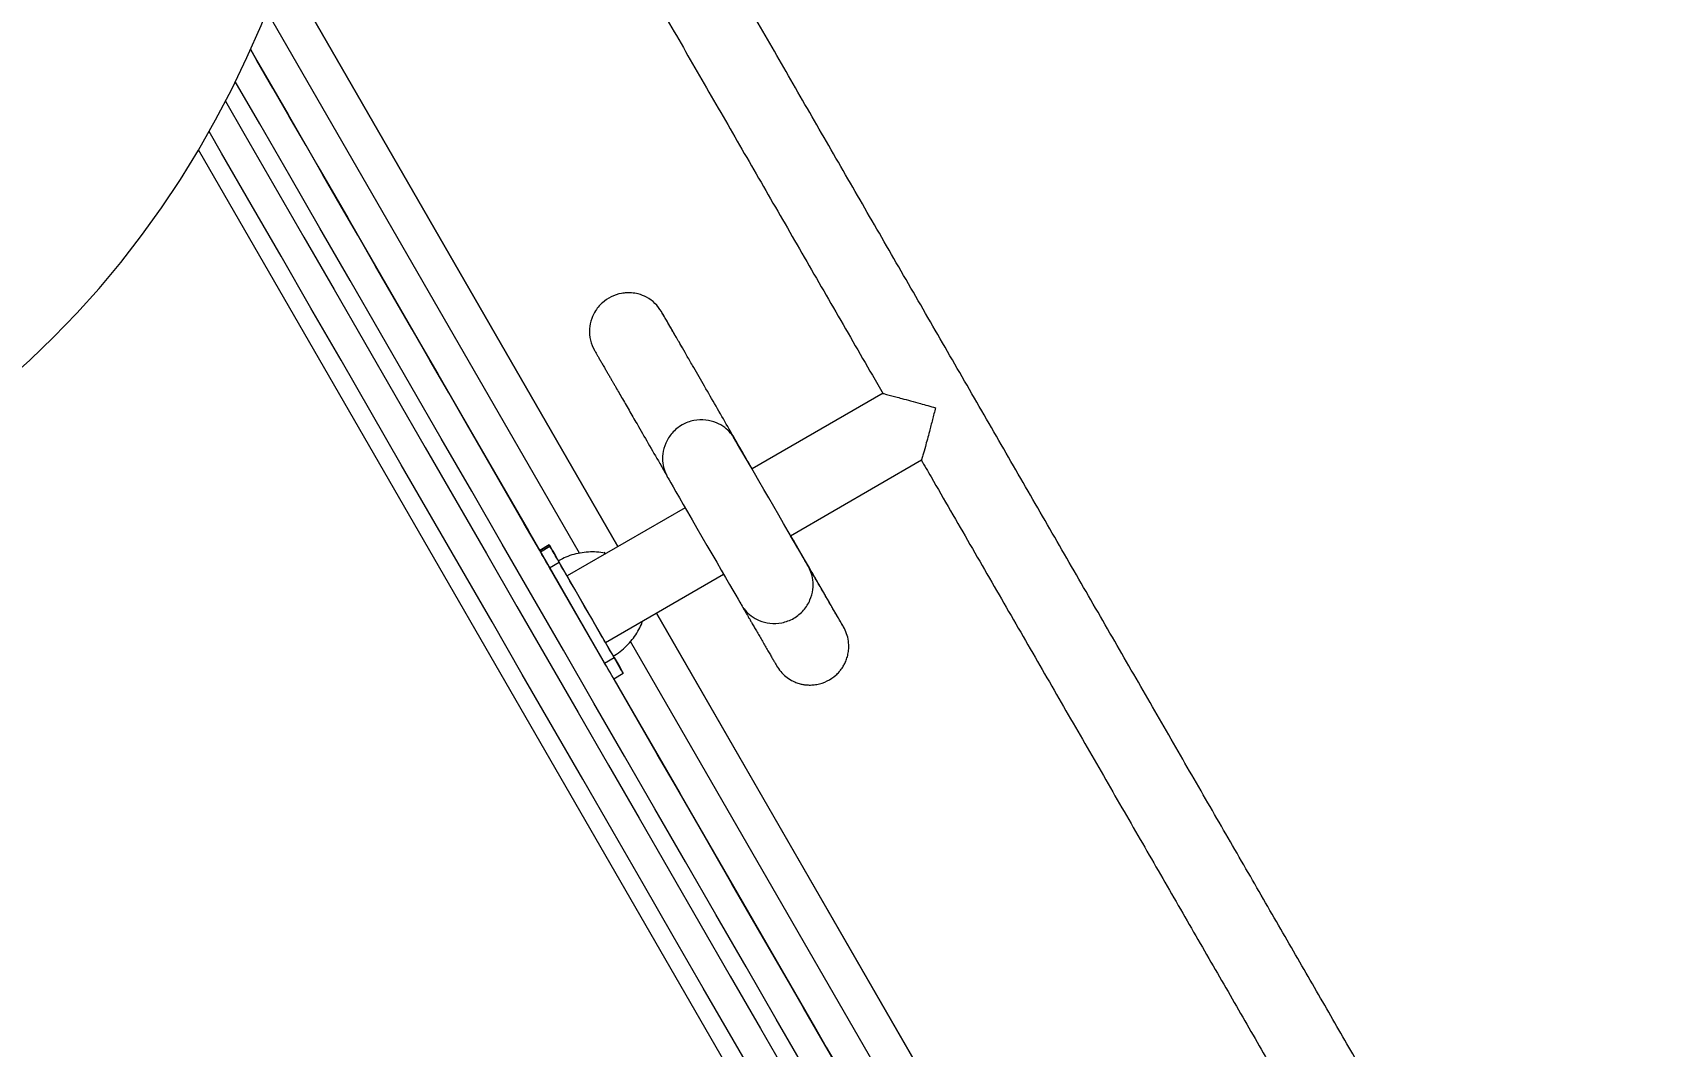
# Model space of a CAD drawing. Header units: millimetres. Extents: x -6879 to 7341, y -8047 to 7187.
# Drawn here: x 3278 to 3722.2, y -1874.8 to -1598.3 of the extents above; entities that cross this region are included whole.
import ezdxf

# ---------------------------------------------------------------- set-up
doc = ezdxf.new("R2010")
doc.units = ezdxf.units.MM
for name, color, linetype in [('DIKOM_ОБЪЕКТ', 7, 'Continuous'), ('DIKOM_РАЗМЕР_ЗОНА', 7, 'Continuous'), ('DIKOM_РАЗМЕР_ОБЪЕКТА', 7, 'Continuous')]:
    doc.layers.add(name, color=color, linetype=linetype)
doc.styles.add('style1', font='arial.ttf', dxfattribs={"width": 0.8})
doc.dimstyles.new('1-50', dxfattribs={"dimtxt": 300, "dimasz": 200, "dimexe": 100, "dimexo": 0, "dimgap": 100, "dimtad": 0, "dimdec": 0, "dimtxsty": 'style1', "dimcen": 0, "dimclrd": 7, "dimclre": 7, "dimadec": 1, "dimazin": 2, "dimtfac": 1, "dimtdec": 0, "dimtmove": 1, "dimatfit": 3, "dimfxl": 0, "dimlwd": 25, "dimlwe": 18, "dimarcsym": 0})

# ---------------------------------------------------------------- blocks, each defined once
blk = doc.blocks.new('A$C027840CE')
at = {"color": 7, "linetype": 'Continuous', "lineweight": 15, "flags": 128}
blk.add_lwpolyline([(-1760.81, 243.06), (-1765.7, 235.92), (-1770.31, 228.55), (-1774.64, 220.96), (-1778.69, 213.16), (-1782.44, 205.16), (-1785.89, 196.98), (-1789.03, 188.62), (-1791.87, 180.1), (-1794.39, 171.42), (-1796.6, 162.61), (-1798.5, 153.66), (-1800.07, 144.6), (-1801.31, 135.44), (-1802.23, 126.19), (-1802.83, 116.86), (-1803.1, 107.47), (-1803.04, 98.02), (-1802.65, 88.54), (-1801.93, 79.03), (-1800.89, 69.51), (-1799.53, 59.99), (-1797.84, 50.48), (-1795.83, 41)], dxfattribs=at)
blk = doc.blocks.new('*D19')
at = {"layer": 'Defpoints', "color": 0, "transparency": 16777216}
for p in [(5624.04, 6094.27), (-4435.35, 2864.29), (5624.04, -2640.11)]:
    blk.add_point(p, dxfattribs=at)
at = {"layer": 'DIKOM_РАЗМЕР_ОБЪЕКТА', "color": 7, "lineweight": 18, "transparency": 16777216}
for p, q in [((-4435.35, 2864.29), (-4435.35, 6194.27)), ((5624.04, -2640.11), (5624.04, 6194.27))]:
    blk.add_line(p, q, dxfattribs=at)
at = {"layer": 'DIKOM_РАЗМЕР_ОБЪЕКТА', "color": 7, "lineweight": 25, "transparency": 16777216}
for p, q in [((-4235.35, 6094.27), (2113.67, 6094.27)), ((5424.04, 6094.27), (3193.46, 6094.27))]:
    blk.add_line(p, q, dxfattribs=at)
at = {"layer": 'DIKOM_РАЗМЕР_ОБЪЕКТА', "color": 7, "transparency": 16777216}
for points in [[(-4235.35, 6127.6), (-4235.35, 6060.94), (-4435.35, 6094.27)], [(5424.04, 6127.6), (5424.04, 6060.94), (5624.04, 6094.27)]]:
    blk.add_solid(points, dxfattribs=at)
at = {"layer": 'DIKOM_РАЗМЕР_ОБЪЕКТА', "color": 0, "transparency": 16777216, "insert": (2653.56, 6094.27), "char_height": 300, "attachment_point": 5, "style": 'style1'}
blk.add_mtext('10100', dxfattribs=at)
blk = doc.blocks.new('*D17')
at = {"layer": 'Defpoints', "color": 0, "transparency": 16777216}
for p in [(-5935.35, 6990.27), (-5935.35, 998.27), (7340.79, -2830.86)]:
    blk.add_point(p, dxfattribs=at)
at = {"layer": 'DIKOM_РАЗМЕР_ЗОНА', "color": 7, "lineweight": 18, "transparency": 16777216}
for p, q in [((-5935.35, 998.27), (-5935.35, 7090.27)), ((7340.79, -2830.86), (7340.79, 7090.27))]:
    blk.add_line(p, q, dxfattribs=at)
at = {"layer": 'DIKOM_РАЗМЕР_ЗОНА', "color": 7, "lineweight": 25, "transparency": 16777216}
for p, q in [((-5735.35, 6990.27), (2016.67, 6990.27)), ((7140.79, 6990.27), (3096.46, 6990.27))]:
    blk.add_line(p, q, dxfattribs=at)
at = {"layer": 'DIKOM_РАЗМЕР_ЗОНА', "color": 7, "transparency": 16777216}
for points in [[(-5735.35, 7023.6), (-5735.35, 6956.94), (-5935.35, 6990.27)], [(7140.79, 7023.6), (7140.79, 6956.94), (7340.79, 6990.27)]]:
    blk.add_solid(points, dxfattribs=at)
at = {"layer": 'DIKOM_РАЗМЕР_ЗОНА', "color": 0, "transparency": 16777216, "insert": (2556.56, 6990.27), "char_height": 300, "attachment_point": 5, "style": 'style1'}
blk.add_mtext('13300', dxfattribs=at)

msp = doc.modelspace()

# ---------------------------------------------------------------- linework, layer by layer
at = {"layer": 'DIKOM_ОБЪЕКТ', "color": 7, "linetype": 'Continuous', "lineweight": 15}
for p, q in [((3346.5, -1580.44), (3437.74, -1738.47)), ((3437.75, -1738.47), (3346.51, -1580.44)), ((3427.24, -1740.29), (3341.93, -1592.52)), ((3416.42, -1739.54), (3337.52, -1602.89)), ((3952.17, -2719.48), (3323.34, -1630.32)), ((3359.05, -1640.18), (3416.41, -1739.54)), ((3455.37, -1684.38), (3455.06, -1683.8)), ((3510.1, -1696.7), (3474.35, -1717.34)), ((3484.87, -1735.52), (3520.61, -1714.88)), ((3456.08, -1727.89), (3423.87, -1746.49)), ((3419, -1738.05), (3416.4, -1739.55)), ((3416.4, -1739.55), (3419, -1738.05)), ((3416.6, -1739.9), (3416.4, -1739.55)), ((3416.6, -1739.9), (3419.2, -1738.4)), ((3419.2, -1738.4), (3419, -1738.05)), ((3434.35, -1740.44), (3434, -1740.04)), ((3419.12, -1744.27), (3421.72, -1742.77)), ((3434.12, -1770.25), (3419.12, -1744.27)), ((3436.72, -1768.75), (3421.72, -1742.77)), ((3434.37, -1764.67), (3466.6, -1746.06)), ((3448.24, -1756.66), (3607.25, -2032.07)), ((3607.26, -2032.07), (3448.25, -1756.66)), ((3597.14, -2034.55), (3441.17, -1764.41)), ((3434.12, -1770.25), (3436.72, -1768.75)), ((3436.6, -1774.54), (3439.2, -1773.04)), ((3593.5, -2046.26), (3436.62, -1774.53)), ((3436.62, -1774.53), (3491.34, -1869.31)), ((3438.99, -1772.69), (3439.2, -1773.04))]:
    msp.add_line(p, q, dxfattribs=at)
at = {"layer": 'DIKOM_ОБЪЕКТ', "color": 7, "linetype": 'Continuous', "lineweight": 15, "flags": 128}
for points in [[(3337.51, -1602.91), (3339.72, -1606.75), (3347.79, -1620.72), (3355.89, -1634.75), (3364.03, -1648.85), (3372.19, -1662.99), (3380.38, -1677.18), (3388.6, -1691.4), (3396.83, -1705.66), (3405.07, -1719.94), (3413.33, -1734.24), (3421.59, -1748.54), (3429.85, -1762.85), (3438.11, -1777.16), (3446.36, -1791.45), (3454.6, -1805.73), (3462.83, -1819.98), (3471.04, -1834.2), (3479.23, -1848.38), (3487.39, -1862.52), (3495.52, -1876.6)], [(3416.4, -1739.55), (3412.19, -1732.26), (3407.01, -1723.28), (3401.84, -1714.34), (3396.71, -1705.45), (3391.61, -1696.61), (3386.54, -1687.84), (3381.52, -1679.14), (3376.55, -1670.53), (3371.64, -1662.02), (3366.78, -1653.61), (3362, -1645.32), (3357.28, -1637.16), (3352.65, -1629.13), (3348.09, -1621.24), (3343.63, -1613.51), (3339.26, -1605.94), (3337.51, -1602.91)], [(3489.16, -1881.59), (3480.95, -1867.37), (3472.71, -1853.1), (3464.45, -1838.78), (3456.16, -1824.42), (3447.85, -1810.03), (3439.53, -1795.62), (3431.2, -1781.19), (3422.86, -1766.75), (3414.52, -1752.3), (3406.18, -1737.86), (3397.85, -1723.43), (3389.53, -1709.01), (3381.22, -1694.62), (3372.93, -1680.26), (3364.66, -1665.94), (3356.41, -1651.66), (3348.2, -1637.43), (3340.02, -1623.26), (3333.36, -1611.73)], [(3330.66, -1617.05), (3335.69, -1625.76), (3343.87, -1639.93), (3352.08, -1654.16), (3360.33, -1668.44), (3368.6, -1682.76), (3376.89, -1697.12), (3385.2, -1711.51), (3393.52, -1725.93), (3401.85, -1740.36), (3410.19, -1754.8), (3418.53, -1769.25), (3426.87, -1783.69), (3435.2, -1798.12), (3443.52, -1812.53), (3451.83, -1826.92), (3460.12, -1841.28), (3468.38, -1855.6), (3476.62, -1869.87), (3484.83, -1884.09)], [(3477.34, -1887.1), (3469.21, -1873.02), (3461.04, -1858.88), (3452.86, -1844.7), (3444.65, -1830.48), (3436.42, -1816.23), (3428.17, -1801.95), (3419.92, -1787.66), (3411.66, -1773.35), (3403.4, -1759.04), (3395.14, -1744.74), (3386.89, -1730.44), (3378.64, -1716.16), (3370.41, -1701.9), (3362.2, -1687.68), (3354.01, -1673.49), (3345.84, -1659.35), (3337.7, -1645.25), (3329.6, -1631.22), (3326.19, -1625.31)], [(3489.62, -1743.72), (3489.52, -1743.56), (3489.25, -1743.08), (3488.79, -1742.29), (3488.16, -1741.2), (3487.37, -1739.84), (3486.44, -1738.23), (3485.38, -1736.39), (3484.21, -1734.38), (3482.95, -1732.21), (3481.64, -1729.93), (3480.28, -1727.59), (3478.92, -1725.23), (3477.56, -1722.89), (3476.24, -1720.61), (3474.99, -1718.45), (3473.82, -1716.43), (3472.76, -1714.6), (3471.83, -1712.98), (3471.04, -1711.62), (3470.41, -1710.53), (3469.95, -1709.74), (3469.68, -1709.26), (3469.58, -1709.1)], [(3474.35, -1717.34), (3473.64, -1716.11), (3472.62, -1714.35), (3471.73, -1712.81), (3470.98, -1711.5), (3470.37, -1710.47), (3469.94, -1709.71), (3469.67, -1709.25), (3469.58, -1709.1)], [(3451.33, -1719.66), (3451.42, -1719.83), (3451.7, -1720.31), (3452.16, -1721.1), (3452.78, -1722.19), (3453.57, -1723.55), (3454.51, -1725.16), (3455.57, -1726.99), (3456.73, -1729.01), (3457.99, -1731.18), (3459.3, -1733.45), (3460.66, -1735.8), (3462.03, -1738.16), (3463.38, -1740.5), (3464.7, -1742.77), (3465.95, -1744.94), (3467.12, -1746.96), (3468.18, -1748.79), (3469.11, -1750.4), (3469.9, -1751.77), (3470.53, -1752.85), (3470.99, -1753.64), (3471.27, -1754.13), (3471.36, -1754.29)], [(3489.62, -1743.72), (3489.51, -1743.53), (3489.18, -1742.97), (3488.65, -1742.05), (3487.92, -1740.78), (3487, -1739.2), (3485.93, -1737.34), (3484.87, -1735.52)], [(3419.12, -1744.27), (3418.63, -1743.42), (3418.16, -1742.61), (3417.73, -1741.85), (3417.34, -1741.19), (3417.03, -1740.65), (3416.8, -1740.24), (3416.65, -1739.99), (3416.6, -1739.9)], [(3419, -1738.05), (3419.08, -1738.19), (3419.35, -1738.66), (3419.79, -1739.43), (3420.41, -1740.5), (3421.19, -1741.85), (3421.56, -1742.48)], [(3421.72, -1742.77), (3421.23, -1741.92), (3420.76, -1741.11), (3420.32, -1740.35), (3419.94, -1739.69), (3419.63, -1739.15), (3419.39, -1738.75), (3419.25, -1738.49), (3419.2, -1738.4)], [(3423.87, -1746.49), (3423.65, -1746.12), (3422.91, -1744.83), (3422.31, -1743.8), (3421.87, -1743.03), (3421.6, -1742.56), (3421.5, -1742.38), (3421.5, -1742.38)], [(3434.37, -1764.67), (3434.28, -1764.53), (3434.02, -1764.08), (3433.6, -1763.35), (3433.02, -1762.35), (3432.31, -1761.11), (3431.49, -1759.69), (3430.59, -1758.13), (3429.64, -1756.49), (3428.67, -1754.81), (3427.72, -1753.16), (3426.81, -1751.59), (3425.98, -1750.15), (3425.26, -1748.91), (3424.67, -1747.88), (3424.23, -1747.13), (3423.96, -1746.65), (3423.87, -1746.49), (3423.87, -1746.49)], [(3444.76, -1758.67), (3444.77, -1758.69), (3444.79, -1758.72)], [(3436.5, -1768.36), (3436.48, -1768.33), (3436.32, -1768.05), (3435.98, -1767.48), (3435.49, -1766.61), (3434.84, -1765.49), (3434.37, -1764.67)], [(3436.6, -1774.54), (3436.55, -1774.47), (3436.42, -1774.23), (3436.19, -1773.83), (3435.88, -1773.3), (3435.5, -1772.65), (3435.07, -1771.9), (3434.6, -1771.09), (3434.12, -1770.25)], [(3436.52, -1768.41), (3436.71, -1768.72), (3437.5, -1770.1), (3438.14, -1771.2), (3438.6, -1772.01), (3438.89, -1772.51), (3438.99, -1772.69)], [(3439.2, -1773.04), (3439.15, -1772.97), (3439.01, -1772.73), (3438.79, -1772.33), (3438.48, -1771.8), (3438.1, -1771.15), (3437.67, -1770.4), (3437.2, -1769.59), (3436.72, -1768.75)], [(3497.75, -1880.45), (3493.11, -1872.42), (3488.4, -1864.25), (3483.61, -1855.96), (3478.76, -1847.56), (3473.84, -1839.05), (3468.87, -1830.44), (3463.85, -1821.74), (3458.79, -1812.97), (3453.69, -1804.13), (3448.55, -1795.24), (3443.39, -1786.3), (3438.21, -1777.32), (3436.6, -1774.54)], [(3491.34, -1869.31), (3494.59, -1874.94), (3497.83, -1880.55), (3501.04, -1886.12), (3504.22, -1891.63), (3507.36, -1897.06), (3510.43, -1902.38), (3513.44, -1907.59), (3516.36, -1912.66), (3519.2, -1917.57), (3521.93, -1922.3), (3524.56, -1926.85), (3527.06, -1931.18)]]:
    msp.add_lwpolyline(points, dxfattribs=at)
at = {"layer": 'DIKOM_ОБЪЕКТ', "color": 7, "linetype": 'Continuous', "lineweight": 15}
msp.add_arc((3713.26, -1579.15), 322.29, 209.9435, 210.0399, dxfattribs=at)
for points, knots in [([(3712.12, -2004.73), (3712.12, -2004.73), (3712.12, -2004.74), (3712.05, -2004.62), (3711.88, -2004.32), (3711.52, -2003.7), (3710.99, -2002.79), (3710.31, -2001.6), (3709.46, -2000.14), (3708.46, -1998.41), (3707.31, -1996.41), (3706, -1994.14), (3704.54, -1991.62), (3702.93, -1988.82), (3701.17, -1985.77), (3699.26, -1982.47), (3697.2, -1978.9), (3695, -1975.09), (3692.66, -1971.03), (3690.17, -1966.73), (3687.55, -1962.18), (3684.79, -1957.4), (3681.89, -1952.39), (3678.87, -1947.15), (3675.71, -1941.69), (3672.43, -1936.01), (3669.03, -1930.11), (3665.51, -1924.01), (3661.87, -1917.71), (3658.11, -1911.21), (3654.25, -1904.51), (3650.27, -1897.63), (3646.2, -1890.57), (3642.02, -1883.34), (3637.75, -1875.94), (3633.39, -1868.38), (3628.93, -1860.67), (3624.39, -1852.81), (3619.78, -1844.81), (3615.08, -1836.68), (3610.31, -1828.42), (3605.47, -1820.04), (3600.57, -1811.55), (3595.61, -1802.95), (3590.59, -1794.26), (3585.52, -1785.48), (3580.41, -1776.62), (3575.25, -1767.69), (3570.05, -1758.69), (3564.82, -1749.63), (3559.57, -1740.53), (3554.28, -1731.38), (3548.98, -1722.2), (3543.67, -1712.99), (3538.34, -1703.76), (3533.01, -1694.53), (3527.68, -1685.29), (3522.35, -1676.06), (3517.03, -1666.85), (3511.72, -1657.66), (3506.43, -1648.5), (3501.17, -1639.38), (3495.93, -1630.3), (3490.72, -1621.28), (3485.55, -1612.33), (3480.42, -1603.44), (3475.34, -1594.63), (3470.3, -1585.91), (3465.32, -1577.29), (3460.4, -1568.76), (3455.54, -1560.35), (3450.75, -1552.05), (3446.03, -1543.87), (3441.38, -1535.83), (3436.82, -1527.92), (3432.34, -1520.16), (3427.94, -1512.55), (3423.64, -1505.09), (3419.43, -1497.81), (3415.33, -1490.69), (3411.32, -1483.75), (3407.42, -1477), (3403.63, -1470.43), (3399.95, -1464.06), (3396.39, -1457.89), (3392.95, -1451.93), (3389.63, -1446.18), (3386.43, -1440.64), (3383.37, -1435.33), (3380.43, -1430.24), (3377.63, -1425.39), (3374.96, -1420.77), (3372.43, -1416.38), (3370.04, -1412.24), (3367.79, -1408.35), (3365.69, -1404.71), (3363.73, -1401.32), (3361.92, -1398.18), (3360.26, -1395.3), (3358.75, -1392.69), (3357.39, -1390.34), (3356.19, -1388.25), (3355.14, -1386.43), (3354.25, -1384.88), (3353.51, -1383.61), (3352.93, -1382.6), (3352.51, -1381.86), (3352.27, -1381.47), (3352.18, -1381.31), (3352.18, -1381.3), (3352.18, -1381.3)], [0, 0, 0, 0, 0.00143, 0.006454, 0.014717, 0.024024, 0.033478, 0.042956, 0.052441, 0.061928, 0.071416, 0.080905, 0.090394, 0.099884, 0.109373, 0.118863, 0.128352, 0.137842, 0.147332, 0.156821, 0.166311, 0.175801, 0.185291, 0.194781, 0.20427, 0.21376, 0.22325, 0.23274, 0.24223, 0.25172, 0.261209, 0.270699, 0.280189, 0.289679, 0.299169, 0.308658, 0.318148, 0.327638, 0.337128, 0.346618, 0.356108, 0.365597, 0.375087, 0.384577, 0.394067, 0.403557, 0.413047, 0.422537, 0.432026, 0.441516, 0.451006, 0.460496, 0.469986, 0.479476, 0.488966, 0.498455, 0.507945, 0.517435, 0.526925, 0.536415, 0.545904, 0.555394, 0.564884, 0.574374, 0.583864, 0.593354, 0.602844, 0.612334, 0.621823, 0.631313, 0.640803, 0.650293, 0.659783, 0.669273, 0.678762, 0.688252, 0.697742, 0.707232, 0.716722, 0.726212, 0.735701, 0.745191, 0.754681, 0.764171, 0.773661, 0.783151, 0.79264, 0.80213, 0.81162, 0.82111, 0.8306, 0.840089, 0.849579, 0.859069, 0.868559, 0.878048, 0.887538, 0.897028, 0.906517, 0.916007, 0.925496, 0.934985, 0.944474, 0.953963, 0.963451, 0.972936, 0.982417, 0.991883, 0.998167, 1, 1, 1, 1]), ([(3352.73, -1424.26), (3352.89, -1424.54), (3353.84, -1426.19), (3355.66, -1429.34), (3358.27, -1433.86), (3361.01, -1438.61), (3363.89, -1443.6), (3366.9, -1448.82), (3370.04, -1454.26), (3373.31, -1459.91), (3376.7, -1465.79), (3380.21, -1471.87), (3383.84, -1478.15), (3387.58, -1484.63), (3391.43, -1491.31), (3395.39, -1498.17), (3399.46, -1505.21), (3403.62, -1512.42), (3407.88, -1519.8), (3412.24, -1527.34), (3416.68, -1535.04), (3421.21, -1542.89), (3425.82, -1550.87), (3430.51, -1558.99), (3435.27, -1567.24), (3440.1, -1575.61), (3445, -1584.08), (3449.95, -1592.67), (3454.96, -1601.35), (3460.03, -1610.12), (3465.14, -1618.97), (3470.29, -1627.9), (3475.48, -1636.89), (3480.71, -1645.94), (3485.96, -1655.04), (3491.24, -1664.19), (3496.54, -1673.37), (3501.86, -1682.57), (3506.37, -1690.39), (3509.11, -1695.14), (3510.08, -1696.81)], [0.2939982, 0.2939982, 0.2939982, 0.2939982, 0.2979327, 0.317145, 0.3363574, 0.3555696, 0.374782, 0.3939942, 0.4132067, 0.4324189, 0.4516312, 0.4708436, 0.4900558, 0.509268, 0.5284803, 0.5476923, 0.5669048, 0.586117, 0.6053291, 0.6245414, 0.6437535, 0.6629659, 0.6821781, 0.7013902, 0.7206025, 0.7398147, 0.7590268, 0.7782393, 0.7974512, 0.8166634, 0.8358756, 0.8550877, 0.8743003, 0.8935123, 0.9127246, 0.9319365, 0.9511491, 0.9703611, 0.9895734, 1, 1, 1, 1]), ([(3449.61, -1674.42), (3449.08, -1673.64), (3448.04, -1672.13), (3445.75, -1670.49), (3443.51, -1669.61), (3441.62, -1669.29), (3440.09, -1669.28), (3438.2, -1669.49), (3435.88, -1670.27), (3433.89, -1671.61), (3432.53, -1672.97), (3431.46, -1674.39), (3430.43, -1676.47), (3429.86, -1679.23), (3430.09, -1682.34), (3430.93, -1684.09), (3431.35, -1684.97)], [0, 0, 0, 0, 0.091276, 0.177907, 0.252479, 0.307162, 0.345942, 0.386724, 0.474627, 0.557878, 0.595048, 0.643337, 0.714608, 0.802821, 0.900009, 1, 1, 1, 1]), ([(3455.05, -1683.78), (3454.49, -1682.83), (3453.39, -1680.92), (3451.86, -1678.29), (3450.63, -1676.16), (3449.76, -1674.66), (3449.66, -1674.49), (3449.61, -1674.41)], [0, 0, 0, 0, 0.203027, 0.405953, 0.608698, 0.811219, 1, 1, 1, 1]), ([(3474.4, -1717.31), (3474.22, -1717.01), (3472.96, -1714.83), (3470.59, -1710.72), (3467.32, -1705.07), (3464.1, -1699.5), (3460.97, -1694.09), (3458.43, -1689.69), (3456.45, -1686.26), (3455.3, -1684.27), (3454.55, -1682.97), (3454.11, -1682.21), (3453.66, -1681.43), (3453.19, -1680.62), (3452.68, -1679.74), (3452.15, -1678.82), (3451.61, -1677.89), (3451.1, -1677), (3450.62, -1676.18), (3450.21, -1675.47), (3449.9, -1674.92), (3449.68, -1674.55), (3449.65, -1674.48), (3449.63, -1674.45)], [0, 0, 0, 0, 0.015306, 0.11103, 0.206772, 0.302572, 0.398434, 0.493731, 0.551229, 0.607732, 0.625283, 0.643132, 0.662737, 0.684233, 0.707618, 0.735946, 0.766623, 0.799649, 0.835021, 0.872739, 0.912804, 0.955222, 1, 1, 1, 1]), ([(3431.33, -1684.94), (3431.35, -1684.98), (3431.4, -1685.06), (3431.63, -1685.46), (3431.97, -1686.06), (3432.41, -1686.82), (3432.91, -1687.69), (3433.46, -1688.63), (3434.01, -1689.58), (3434.55, -1690.52), (3435.06, -1691.4), (3435.55, -1692.26), (3436.02, -1693.07), (3436.49, -1693.87), (3437.36, -1695.39), (3438.75, -1697.79), (3440.77, -1701.28), (3444.17, -1707.16), (3447.66, -1713.2), (3450.43, -1718), (3451.06, -1719.08)], [0, 0, 0, 0, 0.05447, 0.105961, 0.154484, 0.200043, 0.242641, 0.282278, 0.31895, 0.349961, 0.378477, 0.404497, 0.428019, 0.449871, 0.471798, 0.551175, 0.632204, 0.714622, 0.935722, 1, 1, 1, 1]), ([(3510.15, -1696.77), (3510.11, -1696.76), (3509.98, -1696.72), (3510.69, -1696.9), (3511.94, -1697.23), (3513.53, -1697.66), (3515.36, -1698.15), (3517.62, -1698.77), (3520.7, -1699.63), (3523.02, -1700.25), (3524.41, -1700.65), (3524.42, -1700.65)], [0, 0, 0, 0, 0.045009, 0.169933, 0.30159, 0.402241, 0.505752, 0.643748, 0.785646, 0.998967, 1, 1, 1, 1]), ([(3524.42, -1700.65), (3524.41, -1700.65), (3524.13, -1701.74), (3523.56, -1703.93), (3522.81, -1706.8), (3522.16, -1709.25), (3521.54, -1711.54), (3520.98, -1713.52), (3520.61, -1714.79), (3520.58, -1714.8), (3520.57, -1714.8)], [0, 0, 0, 0, 0.001041, 0.168621, 0.341088, 0.461568, 0.58489, 0.764492, 0.907248, 1, 1, 1, 1]), ([(3469.58, -1709.1), (3469.24, -1708.57), (3468.49, -1707.42), (3466.83, -1705.89), (3464.56, -1704.58), (3461.67, -1703.82), (3458.38, -1703.95), (3455.14, -1705.18), (3452.46, -1707.37), (3450.7, -1710.16), (3449.91, -1713.04), (3449.91, -1715.66), (3450.43, -1717.85), (3451, -1719.12), (3451.32, -1719.66), (3451.33, -1719.66)], [0, 0, 0, 0, 0.057466, 0.125114, 0.203982, 0.294299, 0.394189, 0.499686, 0.605194, 0.705078, 0.795402, 0.874414, 0.942155, 0.999688, 1, 1, 1, 1]), ([(3520.5, -1714.86), (3521.39, -1716.4), (3524.06, -1721.03), (3528.5, -1728.71), (3533.8, -1737.91), (3539.1, -1747.07), (3544.36, -1756.2), (3549.61, -1765.28), (3554.82, -1774.3), (3559.99, -1783.27), (3565.13, -1792.16), (3570.22, -1800.97), (3575.26, -1809.7), (3580.24, -1818.34), (3585.17, -1826.88), (3590.04, -1835.3), (3594.84, -1843.62), (3599.57, -1851.81), (3604.22, -1859.87), (3608.79, -1867.79), (3613.28, -1875.57), (3617.69, -1883.19), (3622, -1890.66), (3626.22, -1897.97), (3630.34, -1905.1), (3634.35, -1912.06), (3638.27, -1918.83), (3642.07, -1925.42), (3645.76, -1931.81), (3649.33, -1938), (3652.79, -1943.98), (3656.12, -1949.76), (3659.33, -1955.32), (3662.41, -1960.65), (3665.36, -1965.76), (3668.18, -1970.65), (3670.87, -1975.29), (3673.41, -1979.7), (3675.82, -1983.87), (3678.08, -1987.79), (3680.2, -1991.46), (3682.17, -1994.88), (3684, -1998.04), (3685.68, -2000.94), (3687.2, -2003.59), (3688.58, -2005.97), (3689.8, -2008.08), (3690.87, -2009.93), (3691.78, -2011.51), (3692.53, -2012.81), (3693.13, -2013.85), (3693.57, -2014.61), (3693.87, -2015.13), (3693.94, -2015.24), (3694, -2015.34), (3694.02, -2015.38), (3694.08, -2015.48), (3694.15, -2015.59), (3694.3, -2015.84), (3694.78, -2016.53), (3695.6, -2017.48), (3696.83, -2018.54), (3698.15, -2019.37), (3699.59, -2019.99), (3701.11, -2020.4), (3702.73, -2020.58), (3704.42, -2020.5), (3706.09, -2020.14), (3707.74, -2019.49), (3709.27, -2018.57), (3710.6, -2017.41), (3711.67, -2016.12), (3712.48, -2014.76), (3713.05, -2013.37), (3713.41, -2011.99), (3713.57, -2010.66), (3713.56, -2009.41), (3713.43, -2008.28), (3713.2, -2007.28), (3712.93, -2006.45), (3712.67, -2005.8), (3712.47, -2005.37), (3712.34, -2005.13), (3712.29, -2005.03), (3712.25, -2004.96), (3712.21, -2004.89), (3712.18, -2004.85), (3712.18, -2004.83), (3712.17, -2004.82)], [0, 0, 0, 0, 0.009134, 0.027307, 0.045482, 0.063655, 0.081829, 0.100003, 0.118177, 0.13635, 0.154524, 0.172698, 0.190872, 0.209046, 0.227219, 0.245393, 0.263567, 0.281741, 0.299915, 0.318088, 0.336262, 0.354436, 0.37261, 0.390783, 0.408957, 0.427131, 0.445305, 0.463479, 0.481653, 0.499826, 0.518, 0.536174, 0.554348, 0.572522, 0.590696, 0.608869, 0.627043, 0.645217, 0.663391, 0.681565, 0.699739, 0.717913, 0.736087, 0.754262, 0.772436, 0.79061, 0.808785, 0.826961, 0.845136, 0.863314, 0.881493, 0.899679, 0.917881, 0.936161, 0.938606, 0.940021, 0.940538, 0.940866, 0.941241, 0.942246, 0.945103, 0.947691, 0.950505, 0.953035, 0.955698, 0.958494, 0.961363, 0.964274, 0.967208, 0.97038, 0.973371, 0.976202, 0.97889, 0.981444, 0.983863, 0.986141, 0.988265, 0.990218, 0.99197, 0.993484, 0.994705, 0.995523, 0.995932, 0.996205, 0.996496, 0.996963, 0.997999, 1, 1, 1, 1]), ([(3499.33, -1760.45), (3499.33, -1760.46), (3499.36, -1760.5), (3499.26, -1760.34), (3499.04, -1759.96), (3498.69, -1759.36), (3498.27, -1758.64), (3497.8, -1757.83), (3497.34, -1757.03), (3496.9, -1756.28), (3496.51, -1755.6), (3496.13, -1754.94), (3495.76, -1754.31), (3495.42, -1753.72), (3495.07, -1753.11), (3494.65, -1752.39), (3494.13, -1751.49), (3493.47, -1750.35), (3492.71, -1749.04), (3491.83, -1747.52), (3490.83, -1745.8), (3489.71, -1743.86), (3488.49, -1741.75), (3487.18, -1739.49), (3485.98, -1737.42), (3485.19, -1736.06), (3484.87, -1735.51)], [0, 0, 0, 0, 0.005776, 0.071767, 0.133622, 0.191356, 0.244979, 0.294495, 0.339905, 0.372703, 0.402964, 0.430686, 0.455867, 0.478506, 0.499595, 0.522867, 0.556161, 0.593577, 0.63512, 0.680797, 0.730614, 0.784577, 0.842691, 0.899613, 0.960029, 1, 1, 1, 1]), ([(3499.31, -1760.43), (3499.25, -1760.31), (3499.11, -1760.08), (3498.72, -1759.4), (3498.24, -1758.57), (3497.69, -1757.61), (3497.08, -1756.56), (3496.45, -1755.47), (3495.83, -1754.39), (3495.23, -1753.36), (3494.67, -1752.39), (3494.14, -1751.46), (3493.63, -1750.58), (3493.13, -1749.73), (3492.21, -1748.12), (3490.76, -1745.61), (3488.68, -1742.03), (3486.74, -1738.67), (3485.44, -1736.41), (3484.91, -1735.49)], [0, 0, 0, 0, 0.070485, 0.137178, 0.200074, 0.259167, 0.314447, 0.365907, 0.413536, 0.453826, 0.490887, 0.524714, 0.555303, 0.583676, 0.612131, 0.715135, 0.820255, 0.92714, 1, 1, 1, 1]), ([(3434.15, -1740.28), (3433.42, -1740.17), (3431.94, -1739.94), (3429.67, -1739.94), (3427.41, -1740.2), (3425.18, -1740.75), (3423.19, -1741.47), (3422.02, -1742.13), (3421.51, -1742.41)], [0, 0, 0, 0, 0.170494, 0.343145, 0.517168, 0.692075, 0.867549, 1, 1, 1, 1]), ([(3471.36, -1754.29), (3471.36, -1754.29), (3471.68, -1754.84), (3472.48, -1755.97), (3474.12, -1757.51), (3476.4, -1758.82), (3479.29, -1759.57), (3482.58, -1759.43), (3485.82, -1758.2), (3488.5, -1756), (3490.25, -1753.21), (3491.04, -1750.33), (3491.03, -1747.71), (3490.53, -1745.51), (3489.9, -1744.28), (3489.62, -1743.72)], [0, 0, 0, 0, 0.000302, 0.057837, 0.125581, 0.204598, 0.294913, 0.394812, 0.500311, 0.605806, 0.705702, 0.796022, 0.87489, 0.942534, 1, 1, 1, 1]), ([(3471.38, -1754.29), (3471.53, -1754.57), (3471.89, -1755.18), (3472.41, -1756.08), (3472.93, -1756.98), (3473.39, -1757.77), (3473.83, -1758.53), (3474.33, -1759.39), (3474.91, -1760.39), (3475.58, -1761.55), (3476.29, -1762.78), (3477.03, -1764.05), (3477.78, -1765.34), (3478.51, -1766.62), (3479.2, -1767.8), (3479.81, -1768.86), (3480.34, -1769.76), (3480.76, -1770.49), (3481.04, -1770.97), (3481.16, -1771.18), (3481.13, -1771.13), (3481.13, -1771.12)], [0, 0, 0, 0, 0.028086, 0.063267, 0.095256, 0.124055, 0.150649, 0.17983, 0.221627, 0.268635, 0.320847, 0.378254, 0.440851, 0.50863, 0.581587, 0.653011, 0.728786, 0.80892, 0.89343, 0.982338, 1, 1, 1, 1]), ([(3436.48, -1768.34), (3436.61, -1768.27), (3437.45, -1767.83), (3438.83, -1766.77), (3440.56, -1765.2), (3442.02, -1763.47), (3443.22, -1761.63), (3444.03, -1760.08), (3444.37, -1759.13), (3444.47, -1758.84)], [0, 0, 0, 0, 0.034699, 0.224928, 0.408958, 0.587343, 0.760339, 0.928043, 1, 1, 1, 1]), ([(3481.04, -1770.97), (3481.38, -1771.5), (3482, -1772.47), (3483.4, -1773.88), (3484.86, -1774.88), (3486.22, -1775.52), (3487.34, -1775.89), (3488.23, -1776.09), (3488.87, -1776.18), (3489.37, -1776.22), (3489.96, -1776.25), (3490.86, -1776.24), (3492.55, -1776.05), (3494.86, -1775.28), (3496.85, -1773.93), (3497.9, -1772.89), (3498.39, -1772.32), (3498.73, -1771.87), (3499.19, -1771.2), (3499.7, -1770.29), (3500.19, -1769.12), (3500.57, -1767.77), (3500.79, -1766.08), (3500.69, -1764.13), (3500.17, -1762.08), (3499.6, -1760.99), (3499.3, -1760.41)], [0, 0, 0, 0, 0.101114, 0.18699, 0.257855, 0.30114, 0.335859, 0.362002, 0.371974, 0.380056, 0.392732, 0.405399, 0.431993, 0.489308, 0.543583, 0.567829, 0.574243, 0.58648, 0.60239, 0.629581, 0.663589, 0.704197, 0.75114, 0.82323, 0.906094, 1, 1, 1, 1])]:
    msp.add_open_spline(points, degree=3, knots=knots, dxfattribs=at)

# ---------------------------------------------------------------- block references
at = {"layer": 'DIKOM_ОБЪЕКТ', "color": 7, "linetype": 'Continuous', "lineweight": 15, "rotation": 149.9999999999997}
msp.add_blockref('A$C027840CE', (1815.51, -635.76), dxfattribs=at)

# ---------------------------------------------------------------- dimensions: what is measured, and where the dimension line sits
at = {"layer": 'DIKOM_РАЗМЕР_ЗОНА'}
dim = msp.add_linear_dim(base=(-5935.35, 6990.27), p1=(7340.79, -2830.86), p2=(-5935.35, 998.27), text='13300', dimstyle='1-50', override={"dimscale": 1, "dimtix": 0, "dimtofl": 1, "dimtmove": 1, "dimatfit": 3}, dxfattribs=at)
dim.commit()
dim.dimension.update_dxf_attribs({"geometry": '*D17', "text_midpoint": (2556.56, 6990.27), "dimtype": 160})
at = {"layer": 'DIKOM_РАЗМЕР_ОБЪЕКТА'}
dim = msp.add_linear_dim(base=(5624.04, 6094.27), p1=(-4435.35, 2864.29), p2=(5624.04, -2640.11), text='10100', dimstyle='1-50', override={"dimscale": 1, "dimtix": 0, "dimtofl": 1, "dimtmove": 1, "dimatfit": 3}, dxfattribs=at)
dim.commit()
dim.dimension.update_dxf_attribs({"geometry": '*D19', "text_midpoint": (2653.56, 6094.27), "dimtype": 160})

doc.saveas('drawing.dxf')
